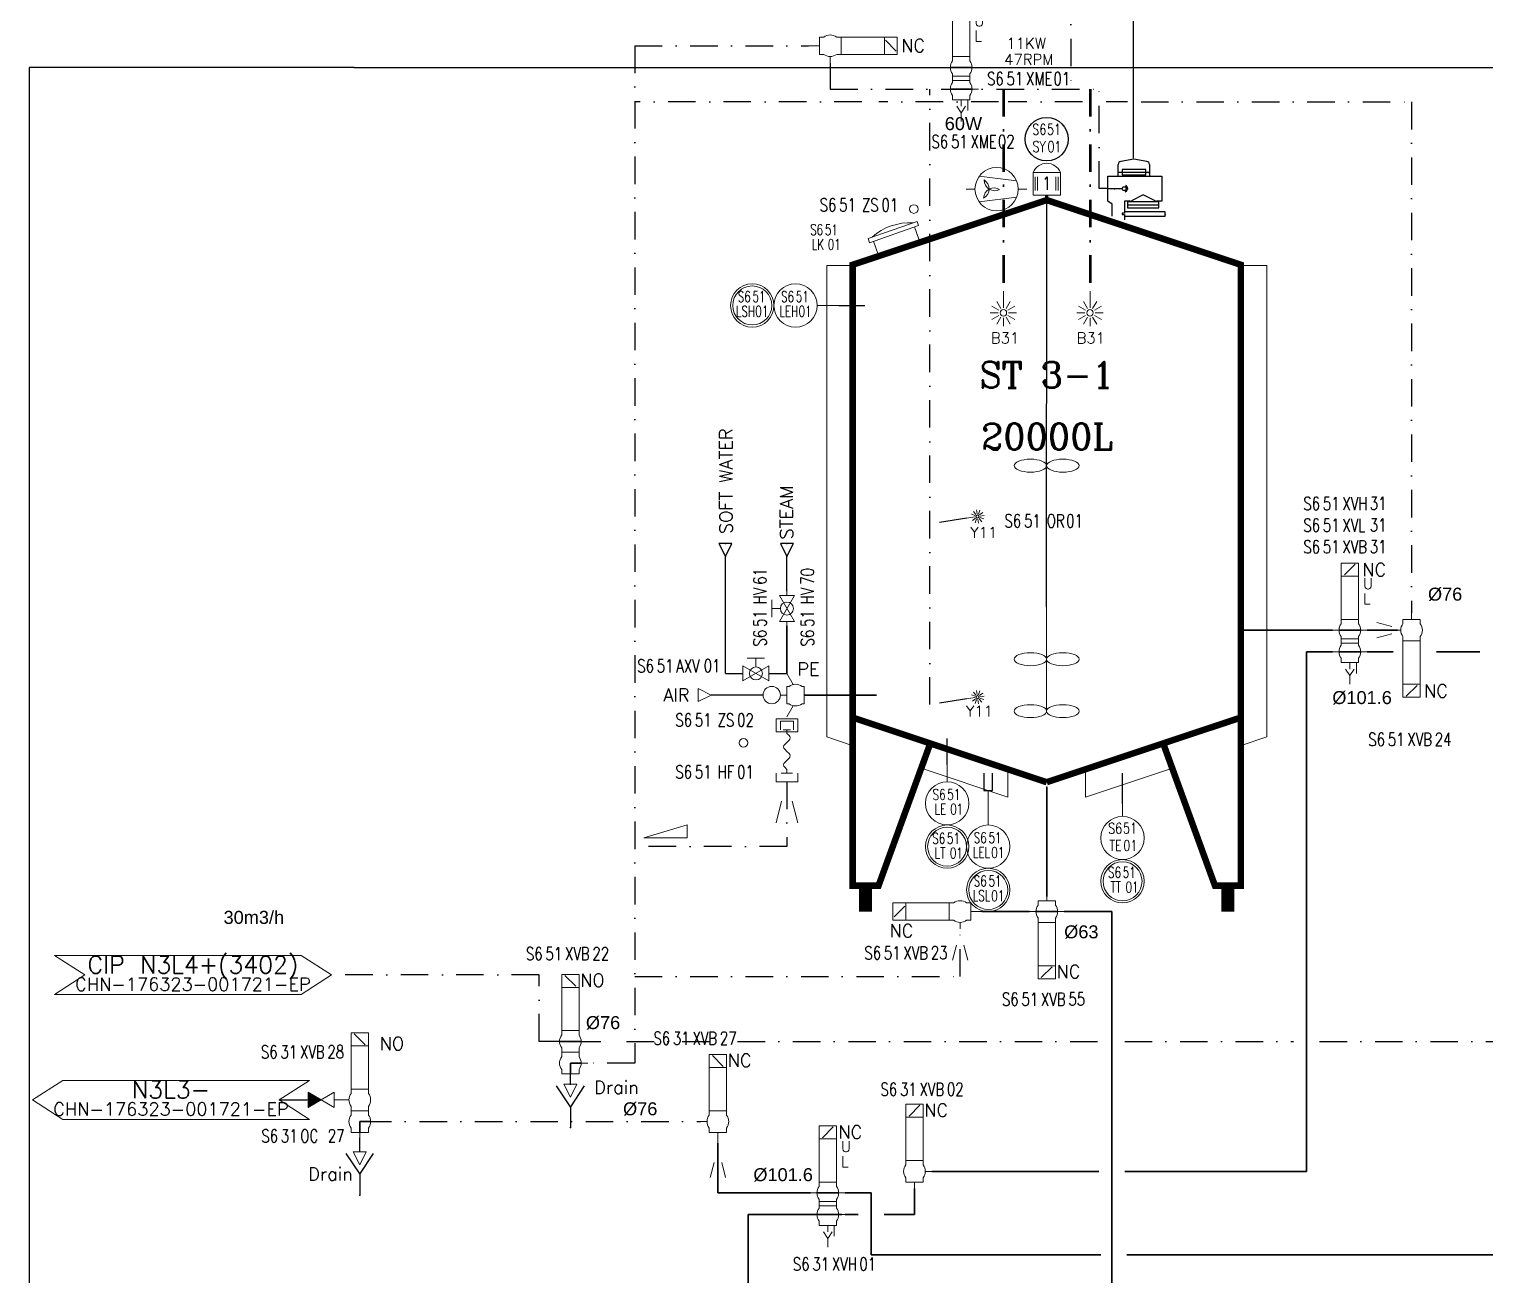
# Model space of a CAD drawing. Header units: inches. Extents: x 16718 to 18814, y 21622 to 22944.
# Drawn here: x 16717.6 to 17053.8, y 22442.5 to 22730.2 of the extents above; entities that cross this region are included whole.
import ezdxf
from ezdxf.enums import TextEntityAlignment as Align

# ---------------------------------------------------------------- set-up
doc = ezdxf.new("R2010")
doc.units = ezdxf.units.IN
doc.header["$MEASUREMENT"] = 0
doc.linetypes.add('ACAD_ISO02W100', pattern=[15, 12, -3])
doc.linetypes.add('DASHDOT2', pattern=[12.7, 6.35, -3.175, 0, -3.175])
for name, color, linetype, lineweight in [('17 Pipe CIP', 4, 'DASHDOT2', 50), ('19 Pipe Process', 30, 'Continuous', 30), ('31 Equipment', 7, 'Continuous', 9), ('33 Instruments Labels', 7, 'Continuous', 9)]:
    doc.layers.add(name, color=color, linetype=linetype, lineweight=lineweight)
for name, color, linetype in [('CUVERIE', 7, 'Continuous'), ('DIAMETRE', 7, 'Continuous'), ('MATERIEL-DIVERS', 7, 'Continuous'), ('POMPES-PROCESS', 7, 'Continuous'), ('REPERES', 7, 'Continuous'), ('techn-data', 7, 'Continuous'), ('TEXTE', 7, 'Continuous'), ('TEXTES', 7, 'Continuous'), ('TUYAUTERIE-AIR INSTRUMENT', 3, 'Continuous'), ('TUYAUTERIE-EAU', 5, 'Continuous'), ('TUYAUTERIE-EGOUT', 32, 'Continuous'), ('TUYAUTERIE-GAZ', 3, 'Continuous'), ('TUYAUTERIE-NEP', 4, 'DASHDOT2'), ('TUYAUTERIE-VAPEUR', 6, 'Continuous'), ('TXT_FR', 7, 'Continuous'), ('VANNES', 7, 'Continuous')]:
    doc.layers.add(name, color=color, linetype=linetype)
doc.layers.get('REPERES').off()
doc.styles.add('ROMANC', font='romanc')
doc.styles.add('ROMANS', font='ROMANS.SHX')
doc.styles.add('ROMANT', font='romant')
doc.styles.get("Standard").update_dxf_attribs({"font": 'arial.ttf'})
doc.styles.add('USER1', font='TXT.SHX', dxfattribs={"bigfont": 'gbcbig.shx'})

# ---------------------------------------------------------------- blocks, each defined once
blk = doc.blocks.new('EGOUT')
at = {"color": 7}
for p, q in [((-3.2, 9.61), (0, 4.81)), ((0, 4.81), (3.2, 9.61)), ((0, 4.81), (0, 0))]:
    blk.add_line(p, q, dxfattribs=at)
at = {"color": 7, "extrusion": (0, -1, 0)}
blk.add_point((0, 0), dxfattribs=at)
at = {"layer": 'POMPES-PROCESS', "style": 'ROMANS'}
blk.add_attdef('EGOUT', text='', height=3, dxfattribs=at).set_placement((0, -4), align=Align.MIDDLE)
blk = doc.blocks.new('APV-VLV-SSEAT-SW44-4')
at = {"layer": '31 Equipment', "ltscale": 38}
for p, q in [((1.25, 20.25), (-1.25, 17.75)), ((-2, 7.5), (-2, 6.5)), ((2, 7.5), (2, 6.5)), ((-4, 5), (-2.5, 5)), ((-2, 2.5), (-2, 3.5)), ((2, 2.5), (2, 3.5)), ((-2.5, 0), (-4, 0)), ((-2, 2.5), (2, 2.5)), ((-2, 2.5), (-2, 1.5)), ((2, 2.5), (2, 1.5)), ((-2, -1.5), (-2, -2.5)), ((-2, -2.5), (2, -2.5)), ((0, -2.5), (0, -5)), ((2, -1.5), (2, -2.5))]:
    blk.add_line(p, q, dxfattribs=at)
at = {"layer": '31 Equipment', "lineweight": 30}
for p, q in [((-2.5, 5), (2.5, 5)), ((-2.5, 0), (0, 0)), ((0, 0), (0, -2.5))]:
    blk.add_line(p, q, dxfattribs=at)
at = {"layer": '31 Equipment'}
blk.add_line((2.5, 5), (4, 5), dxfattribs=at)
at = {"layer": '31 Equipment', "ltscale": 38}
for points in [[(-2, 17.5), (2, 17.5), (2, 20.5), (-2, 20.5)], [(-2, 7.5), (2, 7.5), (2, 17.5), (-2, 17.5)]]:
    blk.add_lwpolyline(points, close=True, dxfattribs=at)
for centre, start, end in [((0, 5), 143.1301, 216.8699), ((0, 5), 323.1301, 36.8699), ((0, 0), 143.1301, 216.8699), ((0, 0), 323.1301, 36.8699)]:
    blk.add_arc(centre, 2.5, start, end, dxfattribs=at)
blk = doc.blocks.new('APV-SIGN-ARW-FLOW-1')
at = {"layer": '31 Equipment'}
for p, q in [((-1.5, -1.5), (-1.5, 1.5)), ((-1.5, 1.5), (1.5, 0)), ((1.5, 0), (-1.5, -1.5))]:
    blk.add_line(p, q, dxfattribs=at)
blk = doc.blocks.new('APV-VLV-SSEAT-SW41-3')
at = {"layer": '31 Equipment', "ltscale": 38}
for p, q in [((1.25, 15.25), (-1.25, 12.75)), ((-2, 2.5), (-2, 1.5)), ((2, 2.5), (2, 1.5)), ((2.5, 0), (4, 0)), ((-2, -2.5), (-2, -1.5)), ((2, -2.5), (-2, -2.5)), ((-2, -2.5), (2, -2.5)), ((0, -2.5), (0, -5)), ((2, -2.5), (2, -1.5))]:
    blk.add_line(p, q, dxfattribs=at)
for points in [[(-2, 12.5), (2, 12.5), (2, 15.5), (-2, 15.5)], [(-2, 2.5), (2, 2.5), (2, 12.5), (-2, 12.5)]]:
    blk.add_lwpolyline(points, close=True, dxfattribs=at)
for start, end in [(143.1301, 216.8699), (323.1301, 36.8699)]:
    blk.add_arc((0, 0), 2.5, start, end, dxfattribs=at)
blk = doc.blocks.new('APV-INS-M-L-LE2')
at = {"layer": '31 Equipment', "color": 7}
blk.add_line((5, 0), (13, 0), dxfattribs=at)
at = {"layer": '31 Equipment', "lineweight": 25}
blk.add_lwpolyline([(17, 1), (13, 1), (13, 0), (13, -1), (17, -1)], dxfattribs=at)
at = {"layer": '31 Equipment', "color": 7}
blk.add_circle((0, 0), 5, dxfattribs=at)
at = {"layer": '33 Instruments Labels', "style": 'ROMANS', "width": 0.8}
blk.add_attdef('LE?', text='', height=3, dxfattribs=at).set_placement((0, 0), align=Align.MIDDLE)
blk = doc.blocks.new('APV-INS-F-L-LS')
at = {"layer": '31 Equipment'}
for radius in [5, 4.5]:
    blk.add_circle((0, 0), radius, dxfattribs=at)
at = {"layer": '33 Instruments Labels', "style": 'ROMANS', "width": 0.8}
blk.add_attdef('LS?', text='', height=3, dxfattribs=at).set_placement((0, 0), align=Align.MIDDLE)
blk = doc.blocks.new('APV-INS-M-L-TE')
at = {"layer": '31 Equipment', "color": 7}
blk.add_line((0, -5), (0, -10), dxfattribs=at)
blk.add_circle((0, 0), 5, dxfattribs=at)
at = {"layer": '33 Instruments Labels', "style": 'ROMANS', "width": 0.8, "flags": 8}
blk.add_attdef('TE', text='', height=3, dxfattribs=at).set_placement((0, 0), align=Align.MIDDLE)
blk = doc.blocks.new('APV-INS-F-L-TT')
at = {"layer": '31 Equipment'}
for radius in [5, 4.5]:
    blk.add_circle((0, 0), radius, dxfattribs=at)
blk = doc.blocks.new('APV-TNK-ACC-MOT-1')
at = {"layer": '31 Equipment', "color": 7}
for p, q in [((3.15, 6.4), (-3.15, 6.4)), ((-3.15, 6.4), (-3.15, 1.15)), ((-2.64, 5.35), (-2.64, 2.2)), ((-2.1, 5.35), (-2.1, 2.2)), ((2.1, 5.35), (2.1, 2.2)), ((2.66, 5.35), (2.66, 2.2)), ((3.15, 1.15), (3.15, 6.4)), ((-3.15, 1.15), (3.15, 1.15))]:
    blk.add_line(p, q, dxfattribs=at)
blk.add_arc((0, 5.09), 3.41, 22.6199, 157.3801, dxfattribs=at)
at = {"layer": '31 Equipment', "ltscale": 38}
blk.add_point((0, 0), dxfattribs=at)
at = {"layer": '31 Equipment', "color": 7}
blk.add_trace([(-0.39, 0), (0.39, 0), (-0.39, 1.15), (0.39, 1.15)], dxfattribs=at)
at = {"layer": '31 Equipment', "style": 'ROMANT', "width": 0.8}
blk.add_text('1', height=3, dxfattribs=at).set_placement((0, 3.89), align=Align.MIDDLE)
blk = doc.blocks.new('APV-TNK-ACC-MANHOLE-1')
at = {"layer": '31 Equipment'}
for p, q in [((-6, 3), (-6, 4)), ((-6, 4), (6, 4)), ((6, 3), (6, 4)), ((-6, 3), (6, 3)), ((-5, 0), (-5, 3)), ((5, 3), (5, 0))]:
    blk.add_line(p, q, dxfattribs=at)
blk.add_arc((0, -8), 13, 67.3801, 112.6199, dxfattribs=at)
blk = doc.blocks.new('APV-INS-POS-GEN-1')
at = {"layer": '31 Equipment', "color": 5}
blk.add_circle((0, 0), 1, dxfattribs=at)
blk = doc.blocks.new('APV-TNK-ACC-AGIT-1')
at = {"layer": '31 Equipment'}
blk.add_line((0, 0), (0, -8), dxfattribs=at)
for centre in [(-2.5, -8), (2.5, -8)]:
    blk.add_ellipse(centre, major_axis=(-2.5, 0), ratio=0.4, dxfattribs=at)
blk = doc.blocks.new('APV-FTG-CONX-QUICK-1')
at = {"layer": '31 Equipment'}
for p, q in [((-0.5, 2.5), (2.5, 2.5)), ((-0.5, -2.5), (-0.5, 2.5)), ((0, 1.5), (2, 1.5)), ((0, 0.83), (0, -0.83)), ((2, 1.5), (2, -1.5)), ((2.5, 2.5), (2.5, -2.5)), ((2.5, -2.5), (-0.5, -2.5)), ((0, -0.83), (0, -0.83)), ((2, -1.5), (0, -1.5))]:
    blk.add_line(p, q, dxfattribs=at)
blk = doc.blocks.new('APV-FTG-CONX-HOSE-1')
at = {"layer": '31 Equipment'}
for p, q in [((-4.17, 0), (-5, 0)), ((4.17, 0), (5, 0))]:
    blk.add_line(p, q, dxfattribs=at)
for points in [[(-4.17, 0), (-3.63, 0.5), (-3.42, 0.71), (-3.13, 0.79), (-2.83, 0.71), (-2.58, 0.5), (-1.54, -0.5), (-1.33, -0.71), (-1.04, -0.79), (-0.75, -0.71), (-0.5, -0.5), (0, 0)], [(0, 0), (0.54, 0.5), (0.75, 0.71), (1.04, 0.79), (1.33, 0.71), (1.58, 0.5), (2.62, -0.5), (2.83, -0.71), (3.12, -0.79), (3.42, -0.71), (3.67, -0.5), (4.17, 0)]]:
    blk.add_lwpolyline(points, dxfattribs=at)
blk = doc.blocks.new('APV-FTG-CONX-SCREWED-1')
at = {"layer": '31 Equipment'}
for p, q in [((0, 2.5), (2, 2.5)), ((0, 1.33), (0, -1.33)), ((2, 2.5), (2, -2.5)), ((0, -1.33), (0, -1.33)), ((2, -2.5), (0, -2.5))]:
    blk.add_line(p, q, dxfattribs=at)
blk = doc.blocks.new('APV-FCE-GEN-REDCON-1')
at = {"layer": '31 Equipment', "color": 7}
for p, q in [((-2.5, 2.5), (2.5, 1.25)), ((2.5, 1.25), (2.5, 1.25)), ((2.5, -1.25), (-2.5, -2.5))]:
    blk.add_line(p, q, dxfattribs=at)
blk = doc.blocks.new('APV-SIGN-FLOW-SLOPE-1')
at = {"layer": '31 Equipment'}
blk.add_lwpolyline([(-5, 2), (5, 2), (5, 5), (-5, 2)], dxfattribs=at)
at = {"layer": '31 Equipment', "style": 'ROMANS'}
blk.add_attdef('%', text='', height=2, rotation=16.6992, dxfattribs=at).set_placement((-0.64, 4.87), align=Align.MIDDLE)
blk = doc.blocks.new('APV-INS-M-L-LE1')
at = {"layer": '31 Equipment', "color": 7}
blk.add_line((0, -5), (0, -10), dxfattribs=at)
blk.add_circle((0, 0), 5, dxfattribs=at)
blk = doc.blocks.new('APV-INS-F-L-LT')
at = {"layer": '31 Equipment'}
for radius in [5, 4.5]:
    blk.add_circle((0, 0), radius, dxfattribs=at)
blk = doc.blocks.new('SPB')
at = {"color": 7}
for p, q in [((0, -6), (0, 0)), ((-2.598, -9), (-1.302, -8.25)), ((-2.124, -9.624), (-1.062, -8.562)), ((-1.5, -10.098), (-0.75, -8.802)), ((-0.774, -10.398), (-0.39, -8.952)), ((0, -10.5), (0, -9)), ((0.774, -10.398), (0.39, -8.952)), ((1.5, -10.098), (0.75, -8.802)), ((2.124, -9.624), (1.062, -8.562)), ((2.598, -9), (1.302, -8.25))]:
    blk.add_line(p, q, dxfattribs=at)
blk.add_circle((0, -7.5), 1.5, dxfattribs=at)
at = {"color": 7, "extrusion": (0, 1, 0)}
blk.add_point((0, 0), dxfattribs=at)
blk = doc.blocks.new('GOAVEC')
at = {"layer": 'MATERIEL-DIVERS'}
for p, q in [((0.48, 11.27), (3, 11.77)), ((3, 11.77), (5.52, 11.27)), ((0, 8.4), (0, 10.68)), ((0, 9.21), (6, 9.21)), ((5.28, 9.71), (0.72, 9.71)), ((0.72, 9.71), (0.72, 8.7)), ((0.72, 8.7), (5.28, 8.7)), ((5.28, 8.7), (5.28, 9.71)), ((6, 10.68), (6, 8.4)), ((-0.74, 6), (-2.03, 6)), ((-2, 8.4), (8.4, 8.4)), ((-2, 3.6), (-2, 8.4)), ((8.4, 8.4), (8.4, 3.6)), ((-1.2, 3), (-2, 3.6)), ((-1.2, 0.7), (-1.2, 3)), ((2.26, 3.6), (1.2, 3.6)), ((1.2, 3.6), (1.2, 1.27)), ((1.8, 3.49), (1.8, 2.29)), ((7.8, 3.49), (1.8, 3.49)), ((1.8, 2.89), (7.8, 2.89)), ((4.8, 4.8), (2.53, 3.66)), ((7.07, 3.66), (4.8, 4.8)), ((8.4, 3.6), (7.34, 3.6)), ((7.8, 2.29), (7.8, 3.49)), ((0.76, 1.27), (0.76, 1.01)), ((1.2, 1.27), (0.76, 1.27)), ((0.76, 1.01), (1.2, 1.01)), ((9, 1.52), (1.19, 1.52)), ((1.19, 1.01), (1.19, 0.72)), ((1.19, 0.72), (9, 0.72)), ((1.2, 1.01), (1.2, 0)), ((1.8, 2.29), (7.8, 2.29)), ((9, 0.72), (9, 1.52))]:
    blk.add_line(p, q, dxfattribs=at)
for centre, start, end in [((0.6, 10.68), 101.3099, 180), ((5.4, 10.68), 0, 78.6901), ((2.26, 4.2), 270, 296.5651), ((7.34, 4.2), 243.4349, 270)]:
    blk.add_arc(centre, 0.6, start, end, dxfattribs=at)
at = {"layer": 'MATERIEL-DIVERS', "color": 7, "extrusion": (1, 0, 0)}
for p in [(6, 9), (9, 1)]:
    blk.add_point(p, dxfattribs=at)
at = {"layer": 'MATERIEL-DIVERS', "color": 2}
for p in [(6, 9), (-2, 6), (9, 1)]:
    blk.add_point(p, dxfattribs=at)
at = {"layer": 'MATERIEL-DIVERS', "color": 7, "extrusion": (-1, 0, 0)}
blk.add_point((-2, 6), dxfattribs=at)
at = {"layer": 'MATERIEL-DIVERS', "xscale": 0.2499010929244832, "yscale": 0.2499010929244832, "zscale": 0.2499010929244832, "rotation": 90}
blk.add_blockref('SPB', (-0.74, 6), dxfattribs=at)
blk = doc.blocks.new('INSTR-M-L-SY')
at = {"layer": 'MATERIEL-DIVERS', "color": 7}
blk.add_circle((0, 0), 5, dxfattribs=at)
blk = doc.blocks.new('APV-VLV-SSEAT-SW42-3')
at = {"layer": '31 Equipment', "ltscale": 38}
for p, q in [((1.25, 15.25), (-1.25, 12.75)), ((-2, 2.5), (-2, 1.5)), ((2, 2.5), (2, 1.5)), ((-2, -2.5), (-2, -1.5)), ((2, -2.5), (-2, -2.5)), ((-2, -2.5), (2, -2.5)), ((0, -2.5), (0, -5)), ((2, -2.5), (2, -1.5))]:
    blk.add_line(p, q, dxfattribs=at)
at = {"layer": '31 Equipment'}
for p, q in [((-4, 0), (-2.5, 0)), ((2.5, 0), (4, 0))]:
    blk.add_line(p, q, dxfattribs=at)
at = {"layer": '31 Equipment', "lineweight": 30}
blk.add_line((2.5, 0), (-2.5, 0), dxfattribs=at)
at = {"layer": '31 Equipment', "ltscale": 38}
for points in [[(-2, 12.5), (2, 12.5), (2, 15.5), (-2, 15.5)], [(-2, 2.5), (2, 2.5), (2, 12.5), (-2, 12.5)]]:
    blk.add_lwpolyline(points, close=True, dxfattribs=at)
for start, end in [(143.1301, 216.8699), (323.1301, 36.8699)]:
    blk.add_arc((0, 0), 2.5, start, end, dxfattribs=at)
blk = doc.blocks.new('APV-VLV-SAMPL-PRD20-2')
at = {"layer": '31 Equipment', "ltscale": 38}
for p, q in [((-2.54, 2.44), (-4, 5)), ((-4, 0), (-5.5, 0)), ((-4, 2), (-3.5, 2)), ((-4, 2), (-4, -2)), ((0, 2), (-0.5, 2)), ((0, 2), (0, -2)), ((0, -2), (0, 2)), ((-4, -2), (-3.5, -2)), ((-2.54, -2.44), (-4, -5)), ((0, -2), (-0.5, -2))]:
    blk.add_line(p, q, dxfattribs=at)
at = {"layer": '31 Equipment'}
blk.add_circle((-7.5, 0), 2, dxfattribs=at)
at = {"layer": '31 Equipment', "ltscale": 38}
for start, end in [(53.1301, 126.8699), (233.1301, 306.8699)]:
    blk.add_arc((-2, 0), 2.5, start, end, dxfattribs=at)
blk = doc.blocks.new('FLE23-A')
at = {"color": 7}
for p, q in [((0, 1.5), (-3, 0)), ((-3, 0), (0, -1.5)), ((0, -1.5), (0, 1.5))]:
    blk.add_line(p, q, dxfattribs=at)
at = {"layer": 'MATERIEL-DIVERS', "color": 7, "extrusion": (-1, 0, 0)}
blk.add_point((-3, 0), dxfattribs=at)
at = {"layer": 'MATERIEL-DIVERS', "color": 2}
for p in [(-3, 0), (0, 0)]:
    blk.add_point(p, dxfattribs=at)
at = {"layer": 'MATERIEL-DIVERS', "color": 7, "extrusion": (1, 0, 0)}
blk.add_point((0, 0), dxfattribs=at)
blk = doc.blocks.new('APV-VLVM-BALL-KHV+MF-1')
at = {"layer": '31 Equipment'}
for p, q in [((-2, 3.5), (2, 3.5)), ((0, 1.5), (0, 3.5)), ((-3, 1.734), (-3, -1.734)), ((-3, -1.734), (3, 1.734)), ((3, -1.734), (-3, 1.734)), ((3, 1.734), (3, -1.734))]:
    blk.add_line(p, q, dxfattribs=at)
at = {"layer": '31 Equipment', "ltscale": 38}
for p, q in [((-3, 0), (-4, 0)), ((3, 0), (4, 0))]:
    blk.add_line(p, q, dxfattribs=at)
at = {"layer": '31 Equipment'}
blk.add_circle((0, 0), 1.5, dxfattribs=at)
blk = doc.blocks.new('APV-VLV-DSEAT-DA34-3')
at = {"layer": '31 Equipment', "ltscale": 38}
for p, q in [((1.25, 20.25), (-1.25, 17.75)), ((-2, 7.5), (-2, 6.5)), ((2, 7.5), (2, 6.5)), ((-4, 5), (-2.5, 5)), ((-2, 3), (-2, 3.5)), ((2, 3), (2, 3.5)), ((4, 5), (2.5, 5)), ((-2, 2), (-2, 1.5)), ((2, 2), (2, 1.5)), ((-4, 0), (-2.5, 0)), ((-2, -2.5), (-2, -1.5)), ((-2, -2.5), (2, -2.5)), ((0, -2.5), (0, -4)), ((1.5, -2.5), (1.5, -5)), ((2, -2.5), (2, -1.5)), ((2.5, 0), (4, 0)), ((0, -5.5), (-1, -4)), ((1, -4), (0, -5.5)), ((0, -5.5), (0, -7.5))]:
    blk.add_line(p, q, dxfattribs=at)
at = {"layer": '31 Equipment', "lineweight": 30}
for p, q in [((-2.5, 5), (2.5, 5)), ((-2.5, 0), (2.5, 0))]:
    blk.add_line(p, q, dxfattribs=at)
at = {"layer": '31 Equipment', "ltscale": 38}
for points in [[(-2, 17.5), (2, 17.5), (2, 20.5), (-2, 20.5)], [(-2, 7.5), (2, 7.5), (2, 17.5), (-2, 17.5)], [(-2, 3), (2, 3), (2, 2), (-2, 2)]]:
    blk.add_lwpolyline(points, close=True, dxfattribs=at)
for centre, start, end in [((0, 5), 143.1301, 216.8699), ((0, 5), 323.1301, 36.8699), ((0, 0), 143.1301, 216.8699), ((0, 0), 323.1301, 36.8699)]:
    blk.add_arc(centre, 2.5, start, end, dxfattribs=at)
at = {"layer": '31 Equipment', "style": 'ROMANS', "flags": 8}
for tag, p in [('U', (3, 14.5)), ('L', (3, 11))]:
    blk.add_attdef(tag, p, '', height=2.5, dxfattribs=at)
blk = doc.blocks.new('APV-TNK-ACC-SPRAYBALL-1')
at = {"layer": '31 Equipment'}
for p, q in [((0, -3.81), (0, 0)), ((-0.6, -3.97), (-1.53, -2.35)), ((0.6, -3.97), (1.53, -2.35)), ((-1.19, -5), (-3.05, -5)), ((-1.03, -4.4), (-2.65, -3.47)), ((-1.03, -5.6), (-2.65, -6.53)), ((-0.6, -6.03), (-1.53, -7.65)), ((0, -6.19), (0, -8.05)), ((0.6, -6.03), (1.53, -7.65)), ((1.03, -4.4), (2.65, -3.47)), ((1.03, -5.6), (2.65, -6.53)), ((1.19, -5), (3.05, -5))]:
    blk.add_line(p, q, dxfattribs=at)
blk.add_circle((0, -5), 0.738, dxfattribs=at)
blk = doc.blocks.new('APV-VLV-SSEAT-SW43-41')
at = {"layer": '31 Equipment', "ltscale": 38}
for p, q in [((1.25, 20.25), (-1.25, 17.75)), ((-2, 7.5), (-2, 6.5)), ((2, 7.5), (2, 6.5)), ((-2, 2.5), (-2, 3.5)), ((2, 2.5), (2, 3.5)), ((2.5, 5), (4, 5)), ((-2.5, 0), (-4, 0)), ((-2, 2.5), (2, 2.5)), ((-2, 2.5), (-2, 1.5)), ((2, 2.5), (2, 1.5)), ((-2, -1.5), (-2, -2.5)), ((-2, -2.5), (2, -2.5)), ((0, -2.5), (0, -5)), ((2, -1.5), (2, -2.5))]:
    blk.add_line(p, q, dxfattribs=at)
at = {"layer": '31 Equipment', "lineweight": 30}
for p, q in [((0, 0), (-2.5, 0)), ((0, -2.5), (0, 0))]:
    blk.add_line(p, q, dxfattribs=at)
at = {"layer": '31 Equipment', "ltscale": 38}
for points in [[(-2, 17.5), (2, 17.5), (2, 20.5), (-2, 20.5)], [(-2, 7.5), (2, 7.5), (2, 17.5), (-2, 17.5)]]:
    blk.add_lwpolyline(points, close=True, dxfattribs=at)
for centre, start, end in [((0, 5), 143.1301, 216.8699), ((0, 5), 323.1301, 36.8699), ((0, 0), 143.1301, 216.8699), ((0, 0), 323.1301, 36.8699)]:
    blk.add_arc(centre, 2.5, start, end, dxfattribs=at)
blk = doc.blocks.new('APV-SIGN-ARW-DWG-1')
at = {"layer": '31 Equipment'}
for p, q in [((-32, 4.49), (25, 4.49)), ((-32, 4.49), (-25, 0)), ((25, 4.49), (32, 0)), ((-25, 0), (-32, -4.49)), ((32, 0), (25, -4.49)), ((-32, -4.49), (25, -4.49))]:
    blk.add_line(p, q, dxfattribs=at)
at = {"layer": '31 Equipment', "style": 'ROMANS', "width": 0.8}
for tag, p in [('TEXT1', (0, 0.37)), ('TEXT2', (0, -3.63))]:
    blk.add_attdef(tag, text='', height=3, dxfattribs=at).set_placement(p, align=Align.CENTER)
blk = doc.blocks.new('REPINS2')
at = {"layer": 'TEXTES', "style": 'ROMANS', "width": 0.7}
for tag, p in [('ZONE', (-3.35, 0.8)), ('SOUSZONE', (0.05, 0.8)), ('NUM', (0.7, -2.6))]:
    blk.add_attdef(tag, p, '', height=2.5, dxfattribs=at)
blk.add_attdef('ELEMENT', text='', height=2.5, dxfattribs=at).set_placement((-1.56, -2.59), align=Align.CENTER)
blk = doc.blocks.new('REPNORM')
at = {"layer": 'TEXTES', "style": 'ROMANS', "width": 0.75}
for tag, p in [('ZONE', (-9.75, -1.25)), ('SOUSZONE', (-5.25, -1.25)), ('ELEMENT', (0, -1.25)), ('NUM', (4.5, -1.25))]:
    blk.add_attdef(tag, p, '', height=3, dxfattribs=at)
blk = doc.blocks.new('REPINS')
at = {"layer": 'TEXTES', "style": 'ROMANS', "width": 0.75}
for tag, p in [('ZONE', (-3.3, 1)), ('SOUSZONE', (0.1, 1)), ('NUM', (0.2, -3))]:
    blk.add_attdef(tag, p, '', height=2.5, dxfattribs=at)
blk.add_attdef('ELEMENT', text='', height=2.5, dxfattribs=at).set_placement((-0.2, -3), align=Align.RIGHT)
blk = doc.blocks.new('REPNORM1')
at = {"layer": 'TEXTES', "style": 'ROMANS', "width": 0.75}
for tag, p in [('ZONE', (-9.75, -1.25)), ('SOUSZONE', (-5.25, -1.25)), ('ELEMENT', (-0.75, -1.25)), ('NUM', (5.59, -1.22))]:
    blk.add_attdef(tag, p, '', height=3, dxfattribs=at)
blk = doc.blocks.new('APV-PMP-GEN-FAN-1')
at = {"layer": '31 Equipment', "ltscale": 38}
for p, q in [((-5, 0), (-7, 0)), ((5, 0), (7, 0))]:
    blk.add_line(p, q, dxfattribs=at)
at = {"layer": '31 Equipment', "color": 7}
for p, q in [((4.62, 1.91), (-4.01, 2.99)), ((-3.44, 2.92), (-3.44, 2.92)), ((-4.03, -2.96), (4.65, -1.85))]:
    blk.add_line(p, q, dxfattribs=at)
blk.add_circle((0, 0), 5, dxfattribs=at)
for centre, radius, start, end in [((-4.14, 0.04), 2.42, 297.7105, 59.0333), ((-0.6, -2.14), 2.41, 57.3705, 179.0726), ((-0.42, 2.11), 2.48, 179.801, 296.7761)]:
    blk.add_arc(centre, radius, start, end, dxfattribs=at)
blk = doc.blocks.new('APV-FCE-NRV-GEN-1')
at = {"layer": '31 Equipment'}
h = blk.add_hatch(dxfattribs=at)
h.set_pattern_fill('ANSI31', color=256, scale=0.01, style=0)
h.set_pattern_definition([(45, (0, 0), (-0.02245064, 0.02245064), [])])
h.paths.add_polyline_path([(3, 1.75), (3, -1.75), (0, 0)])
at = {"layer": '31 Equipment', "linetype": 'ACAD_ISO02W100', "ltscale": 38}
for p, q in [((-3, 0), (-5, 0)), ((0, 0), (-3, 1.75)), ((-3, 1.75), (-3, -1.75)), ((0, 0), (-3, -1.75)), ((0, 0), (3, 1.75)), ((0, 0), (3, -1.75)), ((3, 1.75), (3, -1.75)), ((3, 0), (5, 0))]:
    blk.add_line(p, q, dxfattribs=at)
blk = doc.blocks.new('APV-TNK-GEN-11')
at = {"layer": '31 Equipment', "color": 7}
for points, const_width in [([(-14.94, 21.58), (-21.58, 3.32), (-24.9, 3.32), (-24.9, 83), (0, 91.3), (24.9, 83), (24.9, 3.32), (21.58, 3.32), (14.94, 21.58)], 0.83), ([(-24.9, 24.9), (0, 16.6)], 0.83), ([(24.9, 24.9), (0, 16.6)], 0.83), ([(-23.24, 3.32), (-23.24, 0)], 1.66), ([(23.24, 3.32), (23.24, 0)], 1.66)]:
    blk.add_lwpolyline(points, dxfattribs=dict(at, const_width=const_width))
at = {"layer": '31 Equipment', "ltscale": 38}
blk.add_point((0, 16), dxfattribs=at)
blk = doc.blocks.new('APV-TNK-INSULAT-12')
at = {"layer": '31 Equipment', "color": 7}
for p, q in [((-24.95, 67), (-28.22, 67)), ((-28.22, 67), (-28.22, 6.51)), ((24.95, 67), (28.22, 67)), ((28.22, 67), (28.22, 6.51)), ((-28.22, 6.51), (-24.95, 5.42)), ((28.22, 6.51), (24.95, 5.42)), ((-15.74, 2.35), (-4.98, -1.24)), ((-4.98, -1.24), (-4.98, 2.26)), ((15.74, 2.35), (4.98, -1.24)), ((4.98, -1.24), (4.98, 2.26))]:
    blk.add_line(p, q, dxfattribs=at)
at = {"layer": '31 Equipment'}
for p, q in [((-24.95, 5.42), (-24.95, 67)), ((24.95, 5.42), (24.95, 67)), ((-15.74, 2.35), (-14.94, 5.58)), ((-14.94, 5.58), (-4.98, 2.26)), ((14.94, 5.58), (4.98, 2.26)), ((15.74, 2.35), (14.94, 5.58))]:
    blk.add_line(p, q, dxfattribs=at)
at = {"layer": '31 Equipment', "ltscale": 38}
blk.add_point((0, 0), dxfattribs=at)

msp = doc.modelspace()

# ---------------------------------------------------------------- linework, layer by layer
at = {"layer": '17 Pipe CIP'}
for p, q in [((16942.61, 22716.41), (16942.61, 22669.71)), ((16962.61, 22716.41), (16962.61, 22669.71))]:
    msp.add_line(p, q, dxfattribs=at)
at = {"layer": '19 Pipe Process'}
for p, q in [((16892.61, 22581.41), (16892.61, 22592.41)), ((16997.61, 22591.41), (17018.61, 22591.41)), ((17026.61, 22591.41), (17033.61, 22591.41)), ((17012.61, 22586.41), (17012.61, 22466.41)), ((17018.61, 22586.41), (17012.61, 22586.41)), ((17032.61, 22586.41), (17026.61, 22586.41)), ((17051.61, 22586.41), (17042.61, 22586.41)), ((17043.61, 22586.41), (17052.61, 22586.41)), ((16896.61, 22576.41), (16913.27, 22576.41)), ((16952.61, 22555.21), (16952.61, 22529.91)), ((16937.61, 22526.41), (16948.61, 22526.41)), ((16956.61, 22526.41), (16967.61, 22526.41)), ((16967.61, 22526.41), (16967.61, 22433.38)), ((16876.68, 22472.91), (16876.68, 22461.41)), ((16926.06, 22466.41), (16964.61, 22466.41)), ((16970.61, 22466.41), (17012.61, 22466.41)), ((16876.68, 22461.41), (16898.06, 22461.41)), ((16906.06, 22461.41), (16912.06, 22461.41)), ((16912.06, 22447.13), (16912.06, 22461.41)), ((16922.06, 22456.41), (16922.06, 22462.41)), ((16883.68, 22456.41), (16905.32, 22456.41)), ((16883.68, 22421.53), (16883.68, 22456.41)), ((16906.06, 22456.41), (16909.06, 22456.41)), ((16915.06, 22456.41), (16922.06, 22456.41)), ((16912.06, 22447.13), (16965.11, 22447.13)), ((17097.38, 22447.13), (16971.11, 22447.13))]:
    msp.add_line(p, q, dxfattribs=at)
at = {"layer": 'CUVERIE'}
for p, q in [((16904.61, 22666.41), (16910.61, 22666.41)), ((16929.61, 22560.41), (16929.61, 22566.41)), ((16970.11, 22551.41), (16970.11, 22558.41))]:
    msp.add_line(p, q, dxfattribs=at)
at = {"layer": 'MATERIEL-DIVERS'}
msp.add_line((16952.59, 22596.7), (16952.61, 22690.75), dxfattribs=at)
at = {"layer": 'TUYAUTERIE-AIR INSTRUMENT'}
msp.add_line((16887.11, 22576.41), (16875.11, 22576.41), dxfattribs=at)
at = {"layer": 'TUYAUTERIE-EAU'}
for p, q in [((16792.68, 22721.41), (18177.02, 22721.41)), ((16878.41, 22600.41), (16878.41, 22608.41)), ((16878.41, 22581.41), (16878.41, 22600.41)), ((16878.41, 22581.41), (16882.47, 22581.41)), ((16888.47, 22581.41), (16892.61, 22581.41))]:
    msp.add_line(p, q, dxfattribs=at)
msp.add_lwpolyline([(16792.68, 22721.41), (16717.64, 22721.41), (16717.64, 22353.22), (16792.68, 22353.22)], dxfattribs=at)
at = {"layer": 'TUYAUTERIE-EGOUT'}
for p, q in [((16842.61, 22486.41), (16842.61, 22488.91)), ((16793.98, 22470.91), (16793.98, 22474.16))]:
    msp.add_line(p, q, dxfattribs=at)
at = {"layer": 'TUYAUTERIE-GAZ'}
msp.add_line((16972.61, 22700.41), (16972.61, 22772.41), dxfattribs=at)
msp.add_line((16972.61, 22700.41), (16972.61, 22772.41), dxfattribs=at)
at = {"layer": 'TUYAUTERIE-NEP'}
for p, q in [((16958.16, 22766.41), (16958.16, 22716.41)), ((16857.48, 22726.41), (16857.48, 22491.41)), ((16857.48, 22726.41), (16897.61, 22726.41)), ((16902.61, 22722.41), (16902.61, 22716.41)), ((16909.91, 22713.41), (16857.48, 22713.41)), ((16902.61, 22716.41), (16964.72, 22716.41)), ((16941.49, 22713.41), (16913.84, 22713.41)), ((16925.6, 22574.22), (16925.6, 22716.41)), ((16960.85, 22713.41), (16943.68, 22713.41)), ((16964.72, 22693.41), (16964.72, 22716.41)), ((16971.27, 22713.41), (16966.32, 22713.41)), ((16974.38, 22713.41), (17036.86, 22713.41)), ((17036.86, 22713.41), (17036.86, 22595.41)), ((16966.61, 22693.41), (16964.72, 22693.41)), ((16934.16, 22617.28), (16925.6, 22615.95)), ((16934.16, 22575.55), (16925.6, 22574.22)), ((16892.61, 22556.41), (16892.61, 22541.41)), ((16892.61, 22541.41), (16857.48, 22541.41)), ((16932.61, 22511.41), (16932.61, 22522.41)), ((16835.38, 22511.77), (16787.48, 22511.77)), ((16835.38, 22496.41), (16835.38, 22511.77)), ((16857.48, 22511.41), (16932.61, 22511.41)), ((16840.11, 22496.41), (16835.38, 22496.41)), ((16845.11, 22496.41), (16849.61, 22496.41)), ((16855.61, 22496.41), (16964.61, 22496.41)), ((16970.61, 22496.41), (17009.61, 22496.41)), ((17015.61, 22496.41), (17079.61, 22496.41)), ((16857.48, 22491.41), (16845.61, 22491.41)), ((16775.4, 22482.91), (16782.07, 22482.91)), ((16794.98, 22477.91), (16872.68, 22477.91))]:
    msp.add_line(p, q, dxfattribs=at)
at = {"layer": 'TUYAUTERIE-VAPEUR'}
msp.add_line((16892.61, 22600.41), (16892.61, 22608.41), dxfattribs=at)

# ---------------------------------------------------------------- block references
at = {"layer": '17 Pipe CIP', "xscale": -0.5, "yscale": 0.5, "rotation": 98.82907370450727}
for p in [(16934.16, 22617.28), (16934.16, 22575.55)]:
    msp.add_blockref('APV-TNK-ACC-SPRAYBALL-1', p, dxfattribs=at)
at = {"layer": '31 Equipment'}
for p in [(16942.61, 22669.71), (16962.61, 22669.71)]:
    msp.add_blockref('APV-TNK-ACC-SPRAYBALL-1', p, dxfattribs=at)
at = {"layer": '33 Instruments Labels'}
for name, p in [('INSTR-M-L-SY', (16952.59, 22704.83)), ('APV-INS-POS-GEN-1', (16921.94, 22688.69)), ('APV-INS-F-L-LS', (16884.61, 22666.41)), ('APV-INS-POS-GEN-1', (16882.61, 22565.41)), ('APV-INS-F-L-LT', (16929.61, 22541.41)), ('APV-INS-F-L-TT', (16970.11, 22533.41))]:
    msp.add_blockref(name, p, dxfattribs=at)
for name, p, rotation in [('APV-INS-M-L-LE1', (16894.61, 22666.41), 90), ('APV-INS-M-L-LE1', (16929.61, 22551.41), 180), ('APV-INS-M-L-LE2', (16939.11, 22541.41), 90), ('APV-INS-M-L-TE', (16970.11, 22543.41), 180), ('APV-INS-F-L-LS', (16939.11, 22531.41), 270)]:
    msp.add_blockref(name, p, dxfattribs=dict(at, rotation=rotation))
at = {"layer": '33 Instruments Labels', "xscale": -1.5, "yscale": 1.5, "zscale": 1.5}
for p in [(16952.59, 22641.41), (16952.59, 22596.7), (16952.59, 22584.7)]:
    msp.add_blockref('APV-TNK-ACC-AGIT-1', p, dxfattribs=at)
at = {"layer": 'CUVERIE'}
for name, p, xscale, yscale, zscale in [('GOAVEC', (16969.13, 22686.18), 1.199999999999999, 1.199999999999999, 1.199999999999999), ('APV-TNK-GEN-11', (16952.61, 22526.41), 1.8, 1.8, 1.8), ('APV-TNK-INSULAT-12', (16952.61, 22555.05), 1.8, 1.8, 1.8)]:
    msp.add_blockref(name, p, dxfattribs=dict(at, xscale=xscale, yscale=yscale, zscale=zscale))
msp.add_blockref('APV-TNK-ACC-MOT-1', (16952.61, 22690.75), dxfattribs=at)
at = {"layer": 'CUVERIE', "rotation": 19.38190026969543}
msp.add_blockref('APV-TNK-ACC-MANHOLE-1', (16918.33, 22680.07), dxfattribs=at)
at = {"layer": 'MATERIEL-DIVERS'}
for name, p in [('APV-PMP-GEN-FAN-1', (16941.04, 22693.28)), ('APV-SIGN-FLOW-SLOPE-1', (16864.61, 22541.41))]:
    msp.add_blockref(name, p, dxfattribs=at)
for name, p, rotation in [('FLE23-A', (16878.41, 22611.41), 90), ('FLE23-A', (16892.61, 22611.41), 90), ('APV-FTG-CONX-QUICK-1', (16892.61, 22568.41), 90), ('APV-FTG-CONX-HOSE-1', (16892.61, 22563.41), 90), ('APV-FTG-CONX-SCREWED-1', (16892.61, 22558.41), 270), ('APV-FCE-GEN-REDCON-1', (16892.61, 22549.41), 90), ('APV-SIGN-ARW-FLOW-1', (16842.61, 22485.02), 270), ('APV-SIGN-ARW-FLOW-1', (16793.98, 22469.41), 270)]:
    msp.add_blockref(name, p, dxfattribs=dict(at, rotation=rotation))
at = {"layer": 'MATERIEL-DIVERS', "yscale": 0.7, "zscale": 0.7}
for p, xscale, rotation in [((17030.57, 22591.41), -0.7, 180), ((16932.61, 22516.91), 0.7, 90), ((16876.68, 22466.7), 0.7, 90)]:
    msp.add_blockref('APV-FCE-GEN-REDCON-1', p, dxfattribs=dict(at, xscale=xscale, rotation=rotation))
at = {"layer": 'MATERIEL-DIVERS'}
ref = msp.add_blockref('APV-SIGN-ARW-DWG-1', (16755.47, 22511.77), dxfattribs=at)
ref.add_attrib('TEXT1', 'CIP N3L4+(3402)', dxfattribs={"layer": '31 Equipment', "height": 4, "style": 'USER1'}).set_placement((16755.47, 22512.14), align=Align.CENTER)
ref.add_attrib('TEXT2', 'CHN-176323-001721-EP', dxfattribs={"layer": '31 Equipment', "height": 3, "style": 'USER1'}).set_placement((16755.47, 22508.14), align=Align.CENTER)
ref = msp.add_blockref('APV-SIGN-ARW-DWG-1', (16750.4, 22482.91), dxfattribs=dict(at, xscale=-1))
ref.add_attrib('TEXT1', 'N3L3-', dxfattribs={"layer": '31 Equipment', "height": 4, "style": 'USER1'}).set_placement((16750.4, 22483.28), align=Align.CENTER)
ref.add_attrib('TEXT2', 'CHN-176323-001721-EP', dxfattribs={"layer": '31 Equipment', "height": 3, "style": 'USER1'}).set_placement((16750.4, 22479.28), align=Align.CENTER)
at = {"layer": 'MATERIEL-DIVERS', "xscale": -1}
msp.add_blockref('APV-FCE-NRV-GEN-1', (16785.07, 22482.91), dxfattribs=at)
at = {"layer": 'MATERIEL-DIVERS'}
ref = msp.add_blockref('EGOUT', (16842.61, 22476.52), dxfattribs=dict(at, xscale=-1))
ref.add_attrib('EGOUT', 'Drain', dxfattribs={"layer": 'POMPES-PROCESS', "height": 3, "style": 'ROMANS'}).set_placement((16853.25, 22485.88), align=Align.MIDDLE)
ref = msp.add_blockref('EGOUT', (16793.98, 22460.91), dxfattribs=at)
ref.add_attrib('EGOUT', 'Drain', dxfattribs={"layer": 'POMPES-PROCESS', "height": 3, "style": 'ROMANS'}).set_placement((16787.22, 22465.86), align=Align.MIDDLE)
at = {"layer": 'REPERES'}
for name, p, values in [('REPNORM1', (16948.57, 22718.52), {'ZONE': 'S6', 'SOUSZONE': '51', 'ELEMENT': 'XME', 'NUM': '01'}), ('REPINS', (16952.59, 22704.83), {'ZONE': 'S6', 'SOUSZONE': '51', 'ELEMENT': 'SY', 'NUM': '01'}), ('REPNORM1', (16935.76, 22704), {'ZONE': 'S6', 'SOUSZONE': '51', 'ELEMENT': 'XME', 'NUM': '02'}), ('REPNORM', (16909.94, 22689.39), {'ZONE': 'S6', 'SOUSZONE': '51', 'ELEMENT': 'ZS', 'NUM': '01'}), ('REPINS2', (16901.34, 22681.85), {'ZONE': 'S6', 'SOUSZONE': '51', 'NUM': '01', 'ELEMENT': 'LK'}), ('REPINS2', (16884.61, 22666.41), {'ZONE': 'S6', 'SOUSZONE': '51', 'NUM': '01', 'ELEMENT': 'LSH'}), ('REPINS2', (16894.61, 22666.41), {'ZONE': 'S6', 'SOUSZONE': '51', 'NUM': '01', 'ELEMENT': 'LEH'}), ('REPNORM1', (17021.61, 22620.41), {'ZONE': 'S6', 'SOUSZONE': '51', 'ELEMENT': 'XVH', 'NUM': '31'}), ('REPNORM', (16952.61, 22616.41), {'ZONE': 'S6', 'SOUSZONE': '51', 'ELEMENT': 'OR', 'NUM': '01'}), ('REPNORM1', (17021.61, 22610.41), {'ZONE': 'S6', 'SOUSZONE': '51', 'ELEMENT': 'XVB', 'NUM': '31'}), ('REPNORM1', (16867.81, 22582.91), {'ZONE': 'S6', 'SOUSZONE': '51', 'ELEMENT': 'AXV', 'NUM': '01'}), ('REPNORM', (16876.61, 22570.41), {'ZONE': 'S6', 'SOUSZONE': '51', 'ELEMENT': 'ZS', 'NUM': '02'}), ('REPNORM1', (17036.61, 22565.91), {'ZONE': 'S6', 'SOUSZONE': '51', 'ELEMENT': 'XVB', 'NUM': '24'}), ('REPNORM', (16876.61, 22558.41), {'ZONE': 'S6', 'SOUSZONE': '51', 'ELEMENT': 'HF', 'NUM': '01'}), ('REPINS2', (16929.61, 22551.41), {'ZONE': 'S6', 'SOUSZONE': '51', 'NUM': '01', 'ELEMENT': 'LE'}), ('REPINS', (16970.11, 22543.41), {'ZONE': 'S6', 'SOUSZONE': '51', 'ELEMENT': 'TE', 'NUM': '01'}), ('REPINS2', (16929.53, 22541.27), {'ZONE': 'S6', 'SOUSZONE': '51', 'NUM': '01', 'ELEMENT': 'LT'}), ('REPINS2', (16939.11, 22541.41), {'ZONE': 'S6', 'SOUSZONE': '51', 'NUM': '01', 'ELEMENT': 'LEL'}), ('REPINS2', (16970.11, 22533.41), {'ZONE': 'S6', 'SOUSZONE': '51', 'NUM': '01', 'ELEMENT': 'TT'}), ('REPINS2', (16939.11, 22531.41), {'ZONE': 'S6', 'SOUSZONE': '51', 'NUM': '01', 'ELEMENT': 'LSL'}), ('REPNORM1', (16842.11, 22516.41), {'ZONE': 'S6', 'SOUSZONE': '51', 'ELEMENT': 'XVB', 'NUM': '22'}), ('REPNORM1', (16920.26, 22516.62), {'ZONE': 'S6', 'SOUSZONE': '51', 'ELEMENT': 'XVB', 'NUM': '23'}), ('REPNORM1', (16952.01, 22505.92), {'ZONE': 'S6', 'SOUSZONE': '51', 'ELEMENT': 'XVB', 'NUM': '55'}), ('REPNORM1', (16871.55, 22496.88), {'ZONE': 'S6', 'SOUSZONE': '31', 'ELEMENT': 'XVB', 'NUM': '27'}), ('REPNORM1', (16780.92, 22493.75), {'ZONE': 'S6', 'SOUSZONE': '31', 'ELEMENT': 'XVB', 'NUM': '28'}), ('REPNORM1', (16923.98, 22485.1), {'ZONE': 'S6', 'SOUSZONE': '31', 'ELEMENT': 'XVB', 'NUM': '02'}), ('REPNORM1', (16781.01, 22474.33), {'ZONE': 'S6', 'SOUSZONE': '31', 'ELEMENT': 'OC', 'NUM': '27'}), ('REPNORM1', (16903.75, 22444.73), {'ZONE': 'S6', 'SOUSZONE': '31', 'ELEMENT': 'XVH', 'NUM': '01'})]:
    msp.add_blockref(name, p, dxfattribs=at).add_auto_attribs(values)
for name, p, rotation, values in [('REPNORM1', (17021.61, 22615.41), 7.601981207739284e-05, {'ZONE': 'S6', 'SOUSZONE': '51', 'ELEMENT': 'XVL', 'NUM': '31'}), ('REPNORM', (16886.62, 22597.41), 90, {'ZONE': 'S6', 'SOUSZONE': '51', 'ELEMENT': 'HV', 'NUM': '61'}), ('REPNORM', (16897.61, 22597.41), 90, {'ZONE': 'S6', 'SOUSZONE': '51', 'ELEMENT': 'HV', 'NUM': '70'})]:
    msp.add_blockref(name, p, dxfattribs=dict(at, rotation=rotation)).add_auto_attribs(values)
at = {"layer": 'VANNES'}
for p in [(16932.86, 22716.41), (17022.61, 22586.41), (16902.06, 22456.41)]:
    msp.add_blockref('APV-VLV-DSEAT-DA34-3', p, dxfattribs=at).add_auto_attribs({'U': 'U', 'L': 'L'})
for name, p, rotation in [('APV-VLV-SSEAT-SW41-3', (16902.61, 22726.41), 270), ('APV-VLVM-BALL-KHV+MF-1', (16892.61, 22596.41), 90), ('APV-VLV-SSEAT-SW41-3', (17036.86, 22591.41), 180), ('APV-VLV-SSEAT-SW42-3', (16952.61, 22526.41), 180)]:
    msp.add_blockref(name, p, dxfattribs=dict(at, rotation=rotation))
at = {"layer": 'VANNES', "xscale": -1}
for name, p in [('APV-VLVM-BALL-KHV+MF-1', (16885.47, 22581.41)), ('APV-VLV-SSEAT-SW44-4', (16842.61, 22491.41)), ('APV-VLV-SSEAT-SW43-41', (16793.98, 22477.91)), ('APV-VLV-SSEAT-SW41-3', (16876.68, 22477.91))]:
    msp.add_blockref(name, p, dxfattribs=at)
at = {"layer": 'VANNES'}
for name, p in [('APV-VLV-SAMPL-PRD20-2', (16896.61, 22576.41)), ('APV-VLV-SSEAT-SW41-3', (16922.06, 22466.41))]:
    msp.add_blockref(name, p, dxfattribs=at)
at = {"layer": 'VANNES', "xscale": -1}
for name, p, rotation in [('APV-SIGN-ARW-FLOW-1', (16873.61, 22576.41), 180), ('APV-VLV-SSEAT-SW41-3', (16932.61, 22526.41), 90)]:
    msp.add_blockref(name, p, dxfattribs=dict(at, rotation=rotation))

# ---------------------------------------------------------------- texts
at = {"layer": 'DIAMETRE'}
for s, p in [('60W', (16929.06, 22706.91)), ('%%C76', (17040.64, 22598.23)), ('%%C101.6', (17018.55, 22574.34)), ('30m3/h', (16762.54, 22523.57)), ('%%C63', (16956.64, 22520.23)), ('%%C76', (16846.2, 22499.26)), ('%%C76', (16854.78, 22479.35)), ('%%C101.6', (16884.87, 22464.14))]:
    msp.add_text(s, height=3, dxfattribs=at).set_placement(p)
at = {"layer": 'techn-data', "style": 'ROMANS'}
for s, p in [('11KW', (16947.88, 22726.96)), ('47RPM', (16948.48, 22723.21)), ('B31', (16942.99, 22658.89)), ('B31', (16962.79, 22658.89)), ('Y11', (16938.09, 22613.97)), ('Y11', (16937.09, 22572.72))]:
    msp.add_text(s, height=2.5, dxfattribs=at).set_placement(p, align=Align.MIDDLE_CENTER)
at = {"layer": 'TEXTE', "style": 'ROMANS'}
for s, p in [('SOFT WATER', (16878.53, 22625.84)), ('STEAM', (16892.52, 22618.62))]:
    msp.add_text(s, height=3, rotation=90, dxfattribs=at).set_placement(p, align=Align.MIDDLE)
msp.add_text('AIR', height=3, dxfattribs=at).set_placement((16867.11, 22576.41), align=Align.MIDDLE)
at = {"layer": 'TEXTES', "style": 'ROMANS'}
for s, p in [('NC', (16919, 22724.93)), ('NC', (17025.47, 22603.88)), ('NC', (17039.72, 22575.88)), ('NC', (16916.3, 22520.47)), ('NO', (16844.87, 22509.04)), ('NC', (16954.87, 22511.04)), ('NO', (16798.59, 22494.43)), ('NC', (16878.94, 22490.54)), ('NC', (16924.32, 22479.04)), ('NC', (16904.49, 22473.96))]:
    msp.add_text(s, height=3, dxfattribs=at).set_placement(p)
at = {"layer": 'TXT_FR', "style": 'ROMANS'}
msp.add_text('PE', height=3, dxfattribs=at).set_placement((16897.61, 22582.41), align=Align.MIDDLE)
at = {"layer": 'TXT_FR', "char_height": 6, "width": 112.5, "attachment_point": 5, "style": 'ROMANC'}
for s, insert in [('ST 3-1', (16952.61, 22650.41)), ('20000L', (16952.61, 22636.13))]:
    msp.add_mtext(s, dxfattribs=dict(at, insert=insert))

doc.saveas('drawing.dxf')
